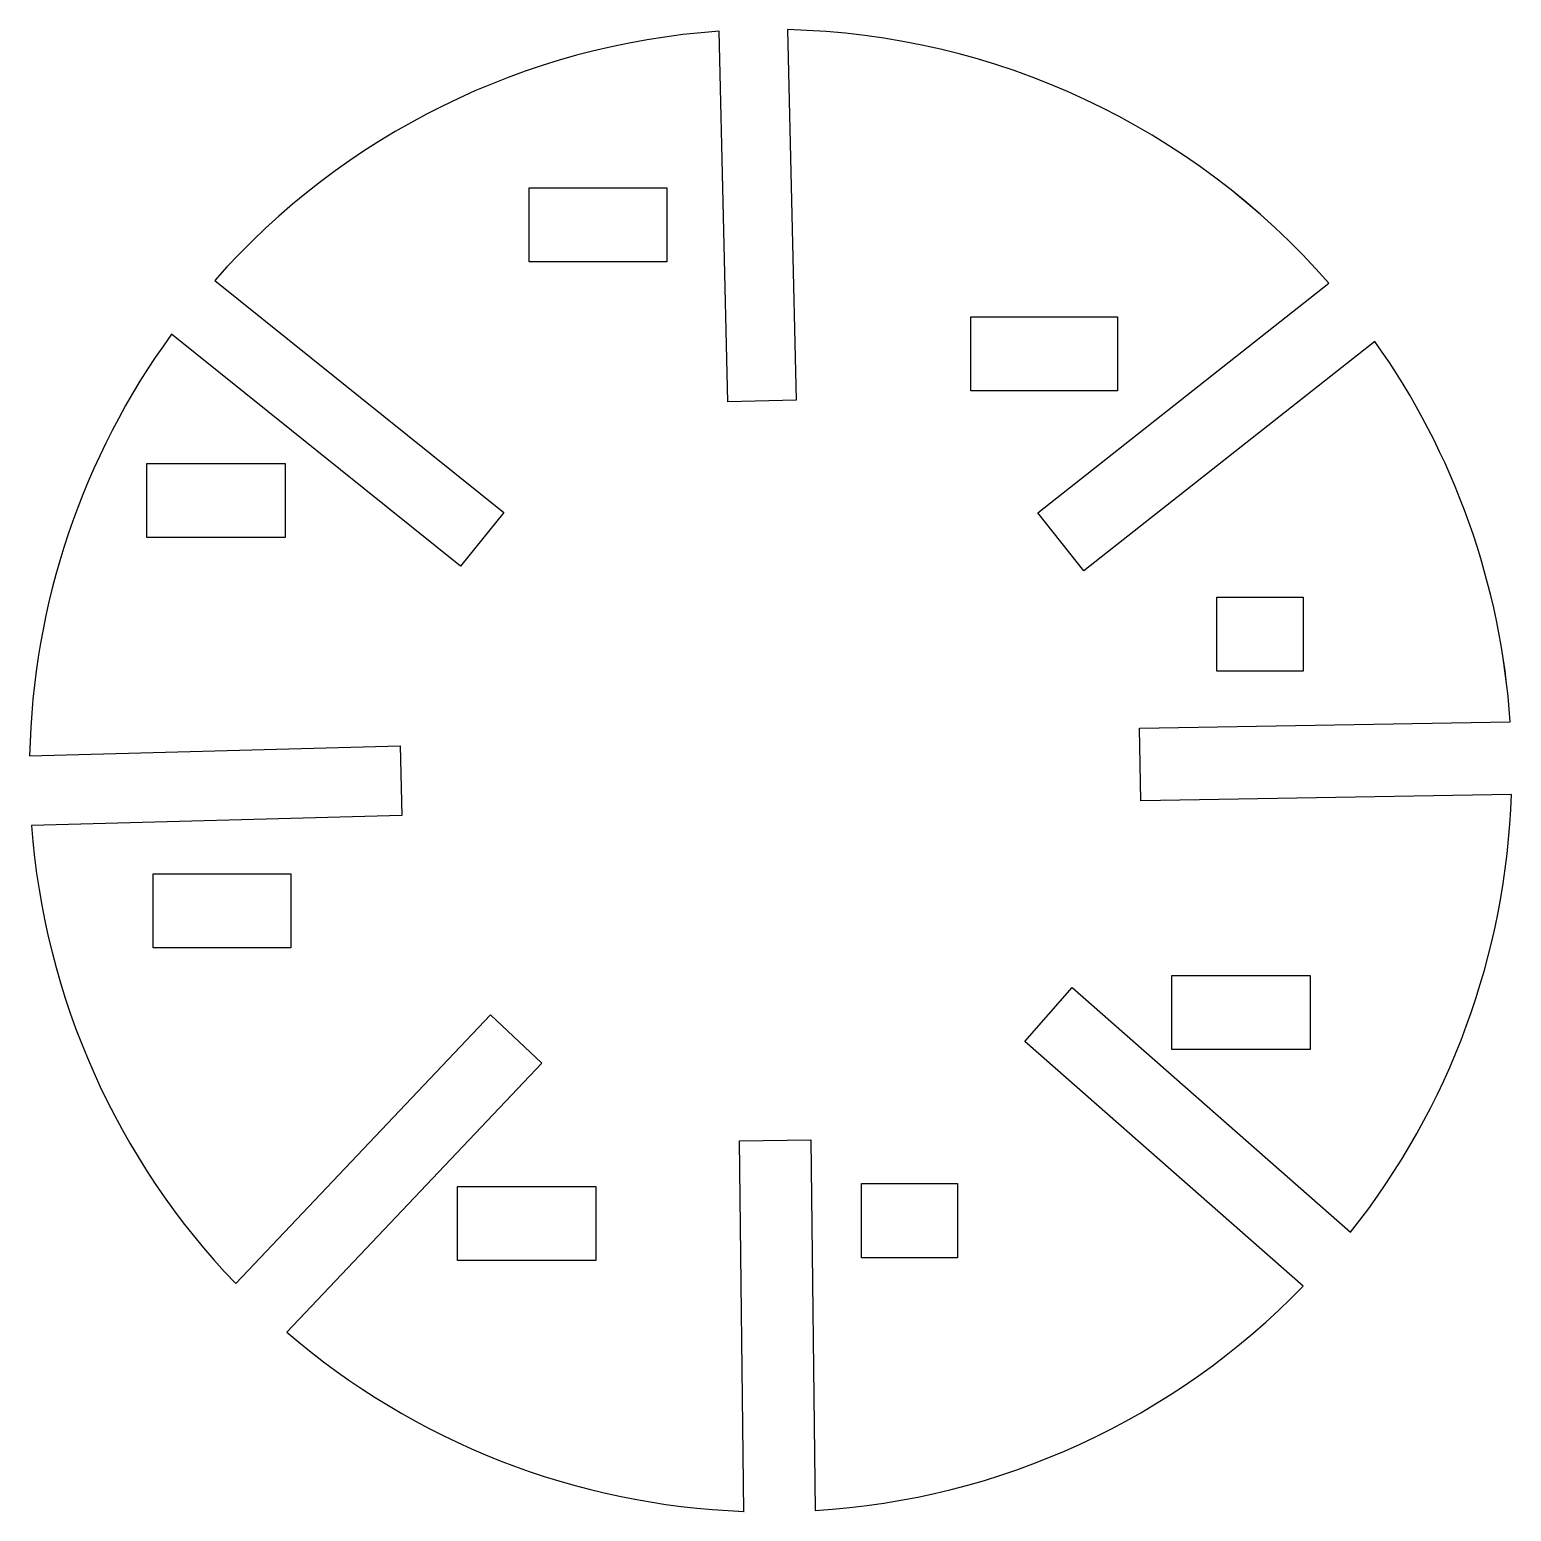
# Model space of a CAD drawing. Header units: millimetres. Extents: x -50 to 50, y -50 to 50.
import ezdxf

# ---------------------------------------------------------------- set-up
doc = ezdxf.new("R2010")
doc.units = ezdxf.units.MM
doc.layers.get('0').update_dxf_attribs({"linetype": 'CONTINUOUS'})

msp = doc.modelspace()

# ---------------------------------------------------------------- linework, layer by layer
msp.add_lwpolyline([(40.765, 28.952), (21.132, 13.475), (18.036, 17.402), (37.669, 32.879, 0.210683), (1.131, 49.987), (1.716, 24.994), (-2.883, 24.886), (-3.468, 49.88, 0.197166), (-37.501, 33.071), (-18.002, 17.425), (-20.912, 13.798), (-40.411, 29.444, 0.153631), (-49.99, 0.996), (-24.999, 1.673), (-24.872, -3.025), (-49.863, -3.703, 0.1743), (-36.09, -34.605), (-18.887, -16.465), (-15.441, -19.733), (-32.644, -37.873, 0.170486), (-1.796, -49.968), (-2.098, -24.97), (2.702, -24.912), (3.004, -49.91, 0.187568), (35.929, -34.772), (17.143, -18.278), (20.342, -14.633), (39.129, -31.127, 0.161324), (49.974, -1.61), (24.978, -2.03), (24.895, 2.869), (49.892, 3.289, 0.138811)], format="xyb", close=True)
for points in [[(-7.001, 34.326), (-16.285, 34.326), (-16.285, 39.326), (-7.001, 39.326)], [(23.413, 25.619), (13.513, 25.619), (13.513, 30.619), (23.413, 30.619)], [(-32.761, 15.717), (-42.085, 15.717), (-42.085, 20.717), (-32.761, 20.717)], [(35.936, 6.707), (30.111, 6.707), (30.111, 11.707), (35.936, 11.707)], [(-32.372, -11.956), (-41.657, -11.956), (-41.657, -6.956), (-32.372, -6.956)], [(36.391, -18.819), (27.067, -18.819), (27.067, -13.819), (36.391, -13.819)], [(12.607, -32.861), (6.127, -32.861), (6.127, -27.861), (12.607, -27.861)], [(-11.799, -33.042), (-21.123, -33.042), (-21.123, -28.042), (-11.799, -28.042)]]:
    msp.add_lwpolyline(points, close=True)
for start, end in [(41.11519, 88.7043), (93.97738, 138.5923), (143.92273, 178.85911), (3.77209, 35.38322), (321.49786, 358.15486), (273.44439, 315.93799), (229.24145, 267.94189)]:
    msp.add_arc((0, 0), 50, start, end)

doc.saveas('drawing.dxf')
